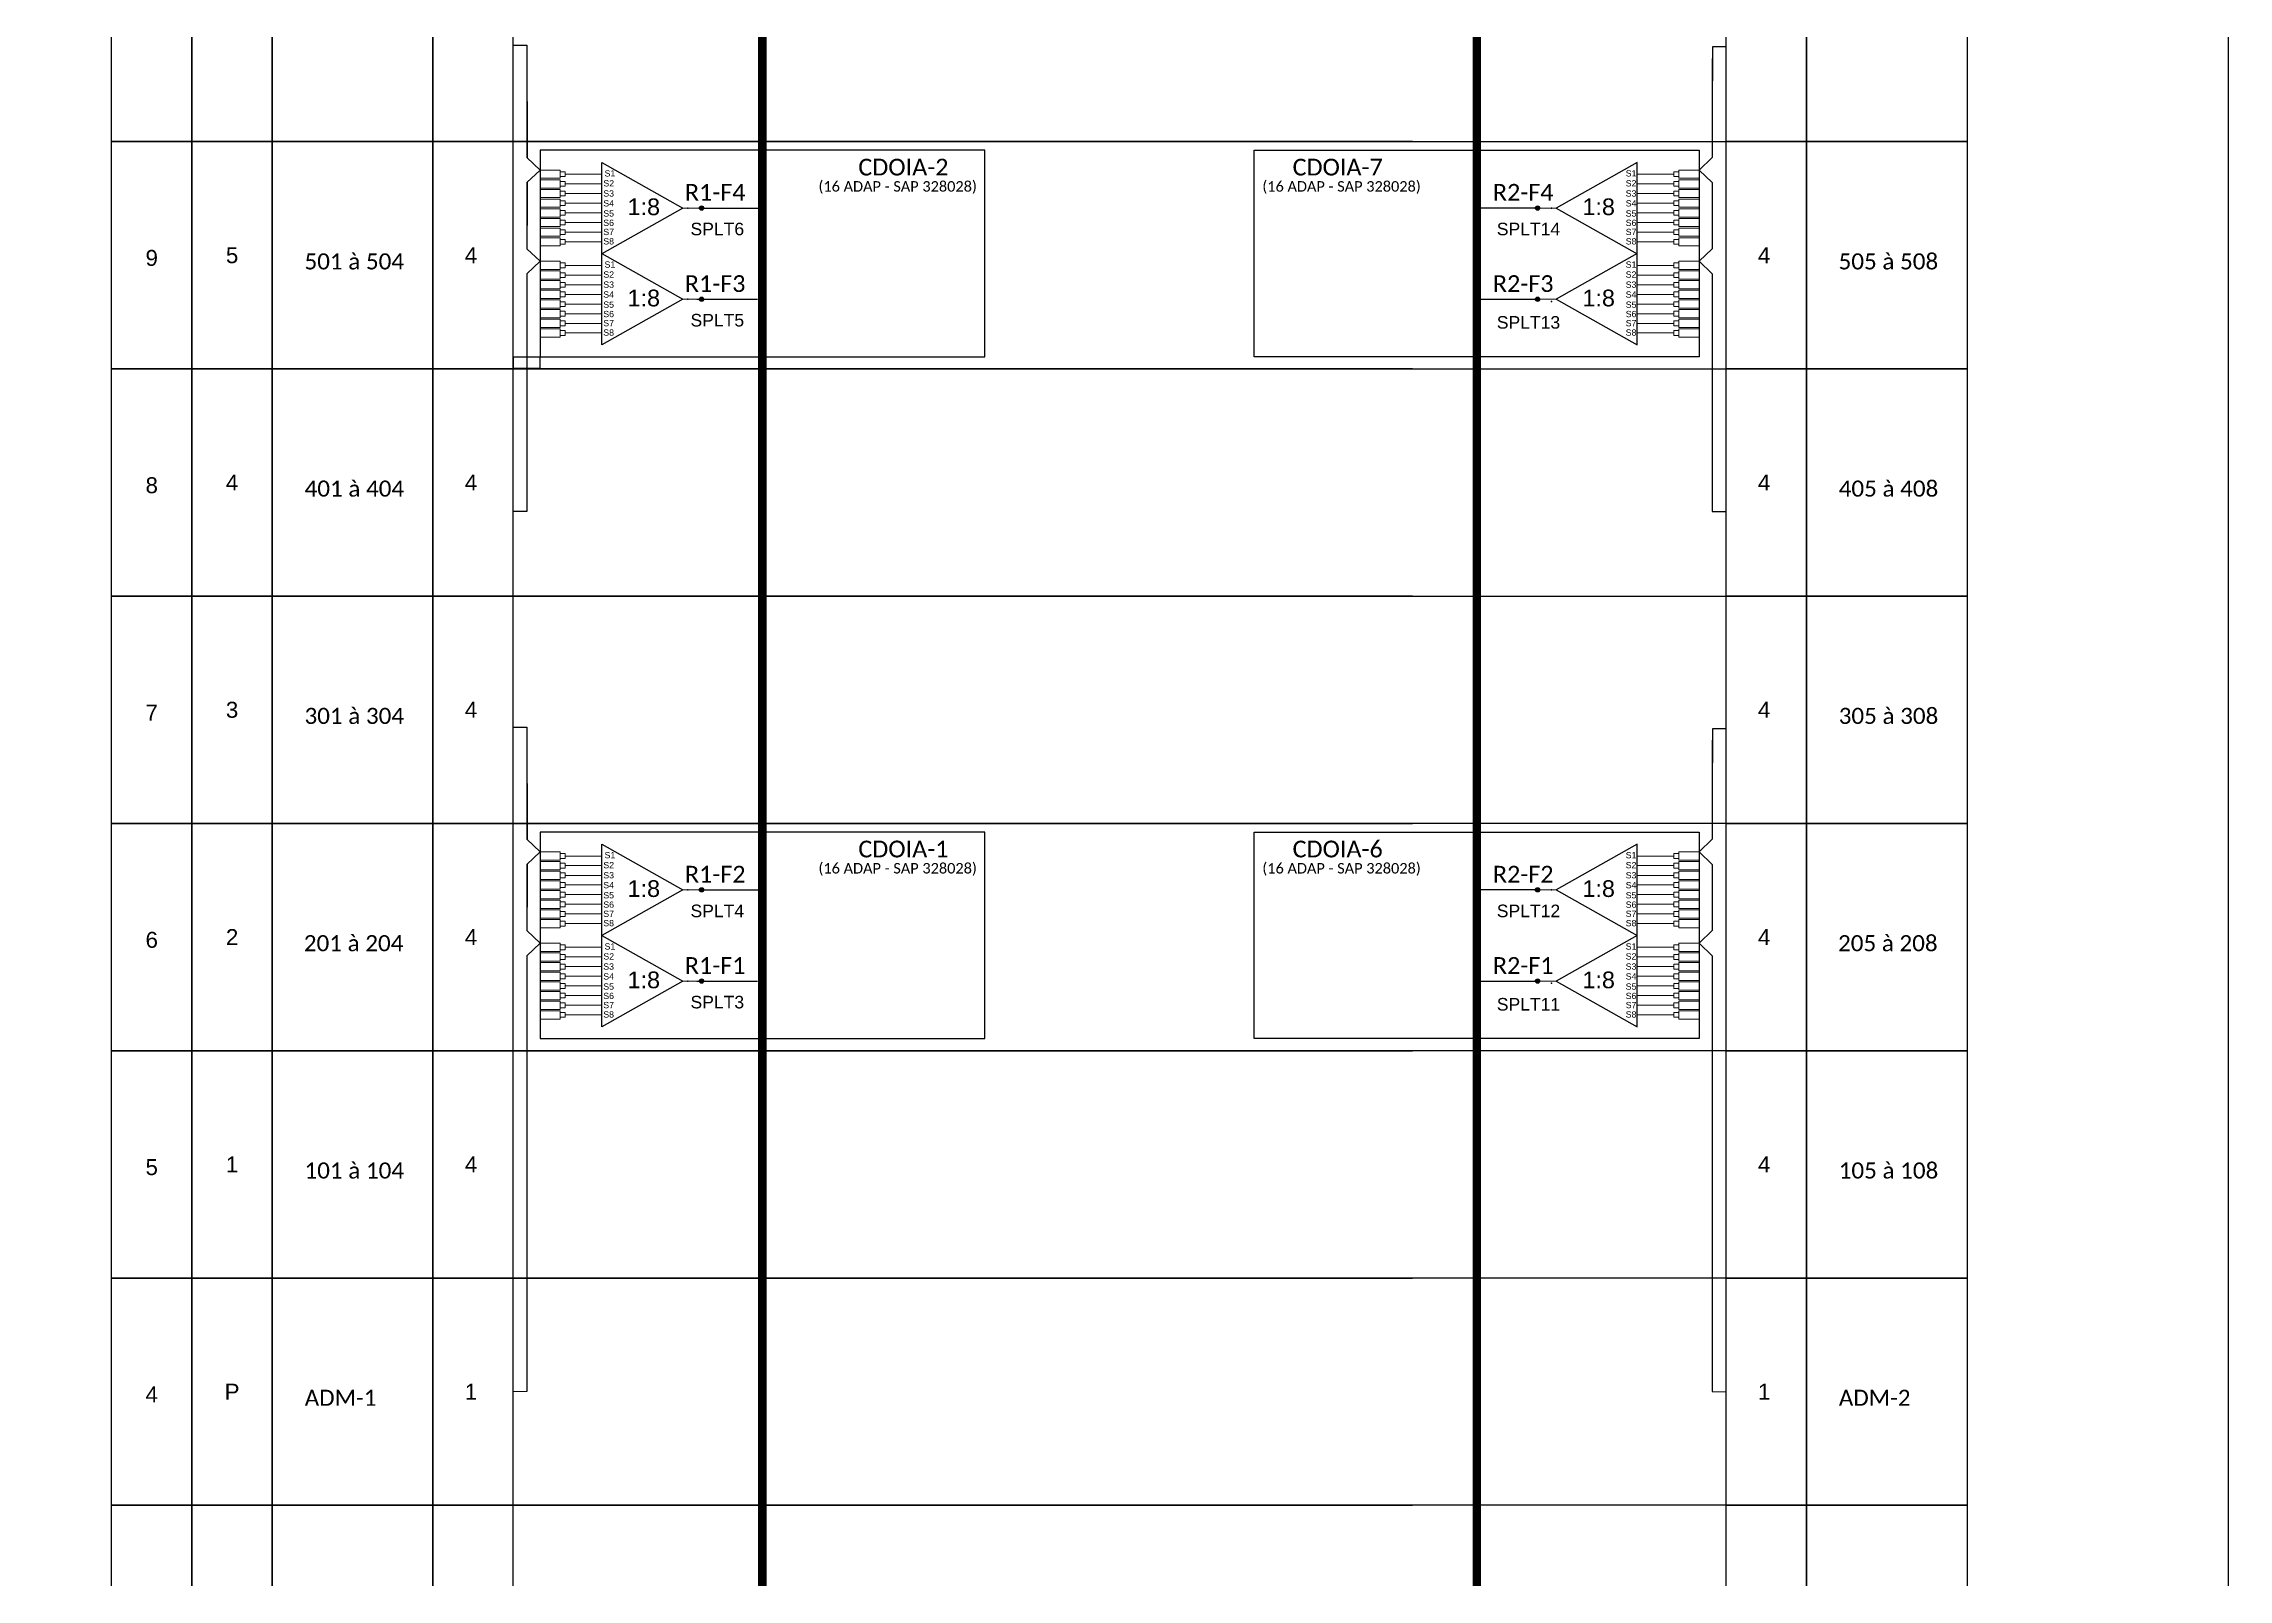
# Model space of a CAD drawing. Header units: millimetres. Extents: x 688550 to 690417, y 7458888 to 7459543.
# Drawn here: x 689244.8 to 689476.5, y 7459058.2 to 7459221 of the extents above; entities that cross this region are included whole.
import ezdxf
from ezdxf.enums import TextEntityAlignment as Align

# ---------------------------------------------------------------- set-up
doc = ezdxf.new("R2010")
doc.units = ezdxf.units.MM
doc.header["$LTSCALE"] = 3
doc.header["$MEASUREMENT"] = 0
doc.layers.add('label_cabos', color=7, linetype='Continuous')
doc.styles.add('ARIAL', font='arial.ttf')
doc.styles.add('WMF-Calibri0', font='calibri.ttf')

# ---------------------------------------------------------------- blocks, each defined once
blk = doc.blocks.new('SPLT_1-8_SC-APC')
at = {"color": 1}
blk.add_lwpolyline([(-7.37, -2.1), (-17.04, -7.55), (-7.37, -13), (-7.37, -2.1)], dxfattribs=at)
at = {"color": 3, "lineweight": 0}
for points in [[(-2.99, -3.51), (-7.37, -3.51)], [(-7.37, -4.66), (-2.99, -4.66)], [(-2.41, -3.02), (-2.41, -4)], [(-2.41, -3.02), (0, -3.02)], [(-2.41, -4), (0, -4)], [(-2.41, -4.17), (-2.41, -5.16)], [(-2.41, -4.17), (0, -4.17)], [(-2.41, -5.16), (0, -5.16)], [(-7.37, -5.82), (-2.99, -5.82)], [(-7.37, -6.97), (-2.99, -6.97)], [(-2.41, -5.32), (-2.41, -6.31)], [(-2.41, -5.32), (0, -5.32)], [(-2.41, -6.31), (0, -6.31)], [(-2.41, -6.48), (-2.41, -7.46)], [(-2.41, -6.48), (0, -6.48)], [(-2.41, -7.46), (0, -7.46)], [(-2.41, -7.63), (-2.41, -8.62)], [(-2.41, -7.63), (0, -7.63)], [(-7.37, -8.12), (-2.99, -8.12)], [(-7.37, -9.28), (-2.99, -9.28)], [(-7.37, -10.43), (-2.99, -10.43)], [(-2.41, -8.62), (0, -8.62)], [(-2.41, -8.78), (-2.41, -9.77)], [(-2.41, -8.78), (0, -8.78)], [(-2.41, -9.77), (0, -9.77)], [(-2.41, -9.94), (-2.41, -10.92)], [(-2.41, -9.94), (0, -9.94)], [(-7.37, -11.58), (-2.99, -11.58)], [(-2.41, -10.92), (0, -10.92)], [(-2.41, -11.09), (-2.41, -12.08)], [(-2.41, -11.09), (0, -11.09)], [(-2.41, -12.08), (0, -12.08)]]:
    blk.add_lwpolyline(points, dxfattribs=at)
for points in [[(-2.99, -3.22), (-2.41, -3.22), (-2.41, -3.8), (-2.99, -3.8)], [(-2.99, -4.38), (-2.41, -4.38), (-2.41, -4.95), (-2.99, -4.95)], [(-2.99, -5.53), (-2.41, -5.53), (-2.41, -6.1), (-2.99, -6.1)], [(-2.99, -6.68), (-2.41, -6.68), (-2.41, -7.26), (-2.99, -7.26)], [(-2.99, -7.84), (-2.41, -7.84), (-2.41, -8.41), (-2.99, -8.41)], [(-2.99, -8.99), (-2.41, -8.99), (-2.41, -9.56), (-2.99, -9.56)], [(-2.99, -10.14), (-2.41, -10.14), (-2.41, -10.72), (-2.99, -10.72)], [(-2.99, -11.3), (-2.41, -11.3), (-2.41, -11.87), (-2.99, -11.87)]]:
    blk.add_lwpolyline(points, close=True, dxfattribs=at)
at = {"color": 1, "lineweight": 0}
blk.add_lwpolyline([(-17.04, -7.55), (-19.26, -7.55)], dxfattribs=at)
at = {"color": 1, "style": 'ARIAL'}
for s, height, p in [('S1', 0.75, (-8.74, -3.78)), ('S2', 0.75, (-8.74, -4.97)), ('1:8', 2, (-13.91, -8.4)), ('S3', 0.75, (-8.74, -6.18)), ('S4', 0.75, (-8.74, -7.36)), ('S5', 0.75, (-8.74, -8.57)), ('S6', 0.75, (-8.74, -9.69)), ('S7', 0.75, (-8.74, -10.78)), ('S8', 0.75, (-8.74, -11.9))]:
    blk.add_text(s, height=height, dxfattribs=at).set_placement(p)
blk = doc.blocks.new('SPLITTER_')
blk.add_point((0, 0))
at = {"style": 'ARIAL', "flags": 4}
blk.add_attdef('SPLT', (0, -3.26), '', height=1.5, dxfattribs=at)
blk = doc.blocks.new('SPLT_1-8_SC-APC_ESQ')
at = {"color": 1}
blk.add_lwpolyline([(7.37, -2.1), (17.04, -7.55), (7.37, -13), (7.37, -2.1)], dxfattribs=at)
at = {"color": 3, "lineweight": 0}
for points in [[(2.41, -3.02), (0, -3.02)], [(2.41, -4), (0, -4)], [(2.41, -4.17), (0, -4.17)], [(2.41, -5.16), (0, -5.16)], [(2.41, -3.02), (2.41, -4)], [(2.41, -4.17), (2.41, -5.16)], [(2.99, -3.51), (7.37, -3.51)], [(7.37, -4.66), (2.99, -4.66)], [(2.41, -5.32), (0, -5.32)], [(2.41, -6.31), (0, -6.31)], [(2.41, -6.48), (0, -6.48)], [(2.41, -7.46), (0, -7.46)], [(2.41, -7.63), (0, -7.63)], [(2.41, -5.32), (2.41, -6.31)], [(2.41, -6.48), (2.41, -7.46)], [(2.41, -7.63), (2.41, -8.62)], [(7.37, -5.82), (2.99, -5.82)], [(7.37, -6.97), (2.99, -6.97)], [(2.41, -8.62), (0, -8.62)], [(2.41, -8.78), (0, -8.78)], [(2.41, -9.77), (0, -9.77)], [(2.41, -9.94), (0, -9.94)], [(2.41, -8.78), (2.41, -9.77)], [(2.41, -9.94), (2.41, -10.92)], [(7.37, -8.12), (2.99, -8.12)], [(7.37, -9.28), (2.99, -9.28)], [(7.37, -10.43), (2.99, -10.43)], [(2.41, -10.92), (0, -10.92)], [(2.41, -11.09), (0, -11.09)], [(2.41, -12.08), (0, -12.08)], [(2.41, -11.09), (2.41, -12.08)], [(7.37, -11.58), (2.99, -11.58)]]:
    blk.add_lwpolyline(points, dxfattribs=at)
for points in [[(2.99, -3.22), (2.41, -3.22), (2.41, -3.8), (2.99, -3.8)], [(2.99, -4.38), (2.41, -4.38), (2.41, -4.95), (2.99, -4.95)], [(2.99, -5.53), (2.41, -5.53), (2.41, -6.1), (2.99, -6.1)], [(2.99, -6.68), (2.41, -6.68), (2.41, -7.26), (2.99, -7.26)], [(2.99, -7.84), (2.41, -7.84), (2.41, -8.41), (2.99, -8.41)], [(2.99, -8.99), (2.41, -8.99), (2.41, -9.56), (2.99, -9.56)], [(2.99, -10.14), (2.41, -10.14), (2.41, -10.72), (2.99, -10.72)], [(2.99, -11.3), (2.41, -11.3), (2.41, -11.87), (2.99, -11.87)]]:
    blk.add_lwpolyline(points, close=True, dxfattribs=at)
at = {"color": 1, "lineweight": 0}
blk.add_lwpolyline([(17.04, -7.55), (19.26, -7.55)], dxfattribs=at)
at = {"color": 1, "style": 'ARIAL'}
for s, height, p in [('S2', 0.75, (7.56, -4.97)), ('S1', 0.75, (7.7, -3.78)), ('S5', 0.75, (7.55, -8.57)), ('S3', 0.75, (7.55, -6.18)), ('S4', 0.75, (7.55, -7.36)), ('1:8', 2, (10.45, -8.4)), ('S6', 0.75, (7.55, -9.69)), ('S7', 0.75, (7.55, -10.78)), ('S8', 0.75, (7.55, -11.9))]:
    blk.add_text(s, height=height, dxfattribs=at).set_placement(p)

msp = doc.modelspace()

# ---------------------------------------------------------------- hatches: boundary and pattern name
h = msp.add_hatch(color=3)
h.dxf.hatch_style = 1
edge = h.paths.add_edge_path()
edge.add_arc((689314.56, 7459203.59), 0.228, 0, 360)
h = msp.add_hatch(color=3)
h.dxf.hatch_style = 1
edge = h.paths.add_edge_path()
edge.add_arc((689403.21, 7459203.59), 0.228, 0, 360)
h = msp.add_hatch(color=3)
h.dxf.hatch_style = 1
edge = h.paths.add_edge_path()
edge.add_arc((689314.56, 7459193.92), 0.228, 0, 360)
h = msp.add_hatch(color=3)
h.dxf.hatch_style = 1
edge = h.paths.add_edge_path()
edge.add_arc((689403.21, 7459193.92), 0.228, 0, 360)
h = msp.add_hatch(color=3)
h.dxf.hatch_style = 1
edge = h.paths.add_edge_path()
edge.add_arc((689314.56, 7459131.3), 0.228, 0, 360)
h = msp.add_hatch(color=3)
h.dxf.hatch_style = 1
edge = h.paths.add_edge_path()
edge.add_arc((689403.21, 7459131.3), 0.228, 0, 360)
h = msp.add_hatch(color=3)
h.dxf.hatch_style = 1
edge = h.paths.add_edge_path()
edge.add_arc((689314.56, 7459121.62), 0.228, 0, 360)
h = msp.add_hatch(color=3)
h.dxf.hatch_style = 1
edge = h.paths.add_edge_path()
edge.add_arc((689403.21, 7459121.62), 0.228, 0, 360)

# ---------------------------------------------------------------- linework, layer by layer
for p, q in [((689269.03, 7459210.64), (689269.03, 7459234.74)), ((689389.95, 7459210.64), (689269.03, 7459210.64)), ((689269.03, 7459210.64), (689423.19, 7459210.64)), ((689269.03, 7459186.54), (689269.03, 7459210.64)), ((689389.95, 7459186.54), (689269.03, 7459186.54)), ((689269.03, 7459186.54), (689423.19, 7459186.54)), ((689269.03, 7459162.44), (689269.03, 7459186.54)), ((689389.95, 7459162.44), (689269.03, 7459162.44)), ((689269.03, 7459162.44), (689423.19, 7459162.44)), ((689269.03, 7459138.34), (689269.03, 7459162.44)), ((689269.03, 7459138.34), (689389.95, 7459138.34)), ((689269.03, 7459114.24), (689269.03, 7459138.34)), ((689423.19, 7459138.34), (689269.03, 7459138.34)), ((689269.03, 7459114.24), (689389.95, 7459114.24)), ((689269.03, 7459090.14), (689269.03, 7459114.24)), ((689423.19, 7459114.24), (689269.03, 7459114.24)), ((689269.03, 7459090.14), (689389.95, 7459090.14)), ((689269.03, 7459066.05), (689269.03, 7459090.14)), ((689423.19, 7459090.14), (689269.03, 7459090.14)), ((689269.03, 7459066.05), (689389.95, 7459066.05)), ((689269.03, 7459041.95), (689269.03, 7459066.05)), ((689423.19, 7459066.05), (689269.03, 7459066.05))]:
    msp.add_line(p, q)
for points in [[(688549.81, 7459543.25), (689476.45, 7459543.25), (689476.45, 7458888.05), (688549.81, 7458888.05)], [(689251.99, 7459234.74), (689260.51, 7459234.74), (689260.51, 7459210.64), (689251.99, 7459210.64)], [(689251.99, 7459234.74), (689260.51, 7459234.74), (689260.51, 7459210.64), (689251.99, 7459210.64)], [(689260.51, 7459234.74), (689269.03, 7459234.74), (689269.03, 7459210.64), (689260.51, 7459210.64)], [(689286.06, 7459234.74), (689269.03, 7459234.74), (689269.03, 7459210.64), (689286.06, 7459210.64)], [(689294.58, 7459234.74), (689286.06, 7459234.74), (689286.06, 7459210.64), (689294.58, 7459210.64)], [(689423.19, 7459234.74), (689431.71, 7459234.74), (689431.71, 7459210.64), (689423.19, 7459210.64)], [(689431.71, 7459234.74), (689448.75, 7459234.74), (689448.75, 7459210.64), (689431.71, 7459210.64)], [(689251.99, 7459210.64), (689260.51, 7459210.64), (689260.51, 7459186.54), (689251.99, 7459186.54)], [(689251.99, 7459210.64), (689260.51, 7459210.64), (689260.51, 7459186.54), (689251.99, 7459186.54)], [(689260.51, 7459210.64), (689269.03, 7459210.64), (689269.03, 7459186.54), (689260.51, 7459186.54)], [(689286.06, 7459210.64), (689269.03, 7459210.64), (689269.03, 7459186.54), (689286.06, 7459186.54)], [(689294.58, 7459210.64), (689286.06, 7459210.64), (689286.06, 7459186.54), (689294.58, 7459186.54)], [(689423.19, 7459210.64), (689431.71, 7459210.64), (689431.71, 7459186.54), (689423.19, 7459186.54)], [(689431.71, 7459210.64), (689448.75, 7459210.64), (689448.75, 7459186.54), (689431.71, 7459186.54)], [(689251.99, 7459186.54), (689260.51, 7459186.54), (689260.51, 7459162.44), (689251.99, 7459162.44)], [(689251.99, 7459186.54), (689260.51, 7459186.54), (689260.51, 7459162.44), (689251.99, 7459162.44)], [(689260.51, 7459186.54), (689269.03, 7459186.54), (689269.03, 7459162.44), (689260.51, 7459162.44)], [(689286.06, 7459186.54), (689269.03, 7459186.54), (689269.03, 7459162.44), (689286.06, 7459162.44)], [(689294.58, 7459186.54), (689286.06, 7459186.54), (689286.06, 7459162.44), (689294.58, 7459162.44)], [(689423.19, 7459186.54), (689431.71, 7459186.54), (689431.71, 7459162.44), (689423.19, 7459162.44)], [(689431.71, 7459186.54), (689448.75, 7459186.54), (689448.75, 7459162.44), (689431.71, 7459162.44)], [(689251.99, 7459162.44), (689260.51, 7459162.44), (689260.51, 7459138.34), (689251.99, 7459138.34)], [(689251.99, 7459162.44), (689260.51, 7459162.44), (689260.51, 7459138.34), (689251.99, 7459138.34)], [(689260.51, 7459162.44), (689269.03, 7459162.44), (689269.03, 7459138.34), (689260.51, 7459138.34)], [(689286.06, 7459162.44), (689269.03, 7459162.44), (689269.03, 7459138.34), (689286.06, 7459138.34)], [(689294.58, 7459162.44), (689286.06, 7459162.44), (689286.06, 7459138.34), (689294.58, 7459138.34)], [(689423.19, 7459162.44), (689431.71, 7459162.44), (689431.71, 7459138.34), (689423.19, 7459138.34)], [(689431.71, 7459162.44), (689448.75, 7459162.44), (689448.75, 7459138.34), (689431.71, 7459138.34)], [(689251.99, 7459138.34), (689260.51, 7459138.34), (689260.51, 7459114.24), (689251.99, 7459114.24)], [(689251.99, 7459138.34), (689260.51, 7459138.34), (689260.51, 7459114.24), (689251.99, 7459114.24)], [(689260.51, 7459138.34), (689269.03, 7459138.34), (689269.03, 7459114.24), (689260.51, 7459114.24)], [(689286.06, 7459138.34), (689269.03, 7459138.34), (689269.03, 7459114.24), (689286.06, 7459114.24)], [(689294.58, 7459138.34), (689286.06, 7459138.34), (689286.06, 7459114.24), (689294.58, 7459114.24)], [(689423.19, 7459138.34), (689431.71, 7459138.34), (689431.71, 7459114.24), (689423.19, 7459114.24)], [(689431.71, 7459138.34), (689448.75, 7459138.34), (689448.75, 7459114.24), (689431.71, 7459114.24)], [(689251.99, 7459114.24), (689260.51, 7459114.24), (689260.51, 7459090.14), (689251.99, 7459090.14)], [(689251.99, 7459114.24), (689260.51, 7459114.24), (689260.51, 7459090.14), (689251.99, 7459090.14)], [(689260.51, 7459114.24), (689269.03, 7459114.24), (689269.03, 7459090.14), (689260.51, 7459090.14)], [(689286.06, 7459114.24), (689269.03, 7459114.24), (689269.03, 7459090.14), (689286.06, 7459090.14)], [(689294.58, 7459114.24), (689286.06, 7459114.24), (689286.06, 7459090.14), (689294.58, 7459090.14)], [(689423.19, 7459114.24), (689431.71, 7459114.24), (689431.71, 7459090.14), (689423.19, 7459090.14)], [(689431.71, 7459114.24), (689448.75, 7459114.24), (689448.75, 7459090.14), (689431.71, 7459090.14)], [(689251.99, 7459090.14), (689260.51, 7459090.14), (689260.51, 7459066.05), (689251.99, 7459066.05)], [(689251.99, 7459090.14), (689260.51, 7459090.14), (689260.51, 7459066.05), (689251.99, 7459066.05)], [(689260.51, 7459090.14), (689269.03, 7459090.14), (689269.03, 7459066.05), (689260.51, 7459066.05)], [(689286.06, 7459090.14), (689269.03, 7459090.14), (689269.03, 7459066.05), (689286.06, 7459066.05)], [(689294.58, 7459090.14), (689286.06, 7459090.14), (689286.06, 7459066.05), (689294.58, 7459066.05)], [(689423.19, 7459090.14), (689431.71, 7459090.14), (689431.71, 7459066.05), (689423.19, 7459066.05)], [(689431.71, 7459090.14), (689448.75, 7459090.14), (689448.75, 7459066.05), (689431.71, 7459066.05)], [(689251.99, 7459066.05), (689260.51, 7459066.05), (689260.51, 7459041.95), (689251.99, 7459041.95)], [(689251.99, 7459066.05), (689260.51, 7459066.05), (689260.51, 7459041.95), (689251.99, 7459041.95)], [(689260.51, 7459066.05), (689269.03, 7459066.05), (689269.03, 7459041.95), (689260.51, 7459041.95)], [(689286.06, 7459066.05), (689269.03, 7459066.05), (689269.03, 7459041.95), (689286.06, 7459041.95)], [(689294.58, 7459066.05), (689286.06, 7459066.05), (689286.06, 7459041.95), (689294.58, 7459041.95)], [(689423.19, 7459066.05), (689431.71, 7459066.05), (689431.71, 7459041.95), (689423.19, 7459041.95)], [(689431.71, 7459066.05), (689448.75, 7459066.05), (689448.75, 7459041.95), (689431.71, 7459041.95)]]:
    msp.add_lwpolyline(points, close=True)
at = {"color": 5, "const_width": 0.888}
msp.add_lwpolyline([(689321, 7459415.49), (689321, 7459006.07)], dxfattribs=at)
at = {"color": 6, "const_width": 0.888}
msp.add_lwpolyline([(689396.77, 7458988.26), (689396.77, 7459415.49)], dxfattribs=at)
at = {"color": 3}
for points in [[(689294.58, 7459220.86), (689296.04, 7459220.86), (689296.05, 7459208.95)], [(689423.2, 7459220.67), (689421.74, 7459220.67), (689421.73, 7459213.41)], [(689296.04, 7459219.35), (689296.04, 7459208.95), (689297.43, 7459207.62), (689296.04, 7459206.28), (689296.04, 7459199.28), (689297.43, 7459197.94), (689296.04, 7459196.6), (689296.04, 7459171.43), (689294.58, 7459171.43)], [(689421.73, 7459219.46), (689421.73, 7459208.95), (689420.34, 7459207.62), (689421.73, 7459206.28), (689421.73, 7459199.28), (689420.34, 7459197.94), (689421.73, 7459196.6), (689421.73, 7459171.43), (689423.19, 7459171.43)], [(689296.05, 7459206.28), (689296.05, 7459201.75)], [(689294.58, 7459148.56), (689296.04, 7459148.56), (689296.05, 7459136.65)], [(689296.04, 7459147.05), (689296.04, 7459136.66), (689297.43, 7459135.32), (689296.04, 7459133.98), (689296.04, 7459126.98), (689297.43, 7459125.64), (689296.04, 7459124.31), (689296.04, 7459106.52)], [(689421.73, 7459147.16), (689421.73, 7459136.66), (689420.34, 7459135.32), (689421.73, 7459133.98), (689421.73, 7459126.98), (689420.34, 7459125.64), (689421.73, 7459124.31), (689421.73, 7459106.8)], [(689423.2, 7459148.37), (689421.74, 7459148.37), (689421.73, 7459141.11)], [(689296.05, 7459133.98), (689296.05, 7459129.46)], [(689296.04, 7459106.52), (689296.04, 7459078.1), (689294.58, 7459078.09)], [(689421.73, 7459106.8), (689421.73, 7459078.1), (689423.19, 7459078.09)]]:
    msp.add_lwpolyline(points, dxfattribs=at)
at = {"color": 1}
for points in [[(689344.6, 7459209.72), (689297.43, 7459209.72), (689297.43, 7459187.82), (689344.6, 7459187.82)], [(689373.17, 7459209.72), (689420.34, 7459209.72), (689420.34, 7459187.82), (689373.17, 7459187.82)], [(689344.6, 7459137.42), (689297.43, 7459137.42), (689297.43, 7459115.53), (689344.6, 7459115.53)], [(689373.17, 7459137.42), (689420.34, 7459137.42), (689420.34, 7459115.53), (689373.17, 7459115.53)]]:
    msp.add_lwpolyline(points, close=True, dxfattribs=at)
at = {"color": 5}
for points in [[(689314.56, 7459203.59), (689321, 7459203.59)], [(689314.04, 7459193.92), (689320.48, 7459193.92)], [(689314.56, 7459131.3), (689321, 7459131.3)], [(689314.04, 7459121.62), (689320.48, 7459121.62)]]:
    msp.add_lwpolyline(points, dxfattribs=at)
at = {"color": 6}
for points in [[(689403.21, 7459203.59), (689396.7, 7459203.59)], [(689396.77, 7459193.92), (689403.21, 7459193.92)], [(689403.21, 7459131.3), (689396.7, 7459131.3)], [(689396.77, 7459121.62), (689403.21, 7459121.62)]]:
    msp.add_lwpolyline(points, dxfattribs=at)
at = {"color": 3}
for centre in [(689314.56, 7459203.59), (689403.21, 7459203.59), (689314.56, 7459193.92), (689403.21, 7459193.92), (689314.56, 7459131.3), (689403.21, 7459131.3), (689314.56, 7459121.62), (689403.21, 7459121.62)]:
    msp.add_circle(centre, 0.228, dxfattribs=at)
at = {"layer": 'label_cabos', "linetype": 'Continuous'}
for p, q in [((689294.58, 7459187.82), (689297.43, 7459187.82)), ((689294.58, 7459187.82), (689294.58, 7459186.54)), ((689294.58, 7459186.6), (689297.43, 7459186.6)), ((689297.43, 7459186.6), (689297.43, 7459187.82))]:
    msp.add_line(p, q, dxfattribs=at)

# ---------------------------------------------------------------- block references
at = {"xscale": 0.887679352350533, "yscale": 0.8876793525218963, "zscale": 0.887679352350533}
for p in [(689297.43, 7459210.29), (689297.43, 7459200.62), (689297.43, 7459138), (689297.43, 7459128.32)]:
    msp.add_blockref('SPLT_1-8_SC-APC_ESQ', p, dxfattribs=at)
at = {"color": 3, "xscale": 0.887679352350533, "yscale": 0.8876793525218963, "zscale": 0.887679352350533}
for p in [(689420.31, 7459210.29), (689420.31, 7459200.62), (689420.31, 7459138), (689420.31, 7459128.32)]:
    msp.add_blockref('SPLT_1-8_SC-APC', p, dxfattribs=at)
ref = msp.add_blockref('SPLITTER_', (689313.1, 7459203.59), dxfattribs=dict(xscale=0.887679352350533, yscale=0.8876793525218963, zscale=0.887679352350533))
ref.add_attrib('SPLT', 'SPLT6', (689313.38, 7459200.7), dxfattribs={"height": 1.332, "style": 'ARIAL'})
ref = msp.add_blockref('SPLITTER_', (689404.67, 7459203.59), dxfattribs=dict(xscale=-0.887679352350533, yscale=0.8876793525218963, zscale=0.8876793523500002))
ref.add_attrib('SPLT', 'SPLT14', (689398.88, 7459200.7), dxfattribs={"height": 1.332, "style": 'ARIAL'})
ref = msp.add_blockref('SPLITTER_', (689313.1, 7459193.92), dxfattribs=dict(xscale=0.887679352350533, yscale=0.8876793525218963, zscale=0.887679352350533))
ref.add_attrib('SPLT', 'SPLT5', (689313.38, 7459191.03), dxfattribs={"height": 1.332, "style": 'ARIAL'})
ref = msp.add_blockref('SPLITTER_', (689404.67, 7459193.69), dxfattribs=dict(xscale=-0.887679352350533, yscale=0.8876793525218963, zscale=0.8876793523500002))
ref.add_attrib('SPLT', 'SPLT13', (689398.88, 7459190.8), dxfattribs={"height": 1.332, "style": 'ARIAL'})
ref = msp.add_blockref('SPLITTER_', (689313.1, 7459131.3), dxfattribs=dict(xscale=0.887679352350533, yscale=0.8876793525218963, zscale=0.887679352350533))
ref.add_attrib('SPLT', 'SPLT4', (689313.38, 7459128.4), dxfattribs={"height": 1.332, "style": 'ARIAL'})
ref = msp.add_blockref('SPLITTER_', (689404.67, 7459131.3), dxfattribs=dict(xscale=-0.887679352350533, yscale=0.8876793525218963, zscale=0.8876793523500002))
ref.add_attrib('SPLT', 'SPLT12', (689398.88, 7459128.4), dxfattribs={"height": 1.332, "style": 'ARIAL'})
ref = msp.add_blockref('SPLITTER_', (689313.1, 7459121.62), dxfattribs=dict(xscale=0.887679352350533, yscale=0.8876793525218963, zscale=0.887679352350533))
ref.add_attrib('SPLT', 'SPLT3', (689313.38, 7459118.73), dxfattribs={"height": 1.332, "style": 'ARIAL'})
ref = msp.add_blockref('SPLITTER_', (689404.67, 7459121.4), dxfattribs=dict(xscale=-0.887679352350533, yscale=0.8876793525218963, zscale=0.8876793523500002))
ref.add_attrib('SPLT', 'SPLT11', (689398.88, 7459118.5), dxfattribs={"height": 1.332, "style": 'ARIAL'})

# ---------------------------------------------------------------- texts
at = {"color": 1, "style": 'WMF-Calibri0'}
for s, p in [('CDOIA-2', (689331.18, 7459207.04)), ('CDOIA-7', (689377.23, 7459207.04)), ('CDOIA-1', (689331.18, 7459134.74)), ('CDOIA-6', (689377.23, 7459134.74))]:
    msp.add_text(s, height=1.775, dxfattribs=at).set_placement(p)
for p in [(689335.35, 7459205.33), (689382.42, 7459205.33), (689335.35, 7459133.03), (689382.42, 7459133.03)]:
    msp.add_text('(16 ADAP - SAP 328028)', height=1.1096, dxfattribs=at).set_placement(p, align=Align.CENTER)
at = {"color": 5, "style": 'WMF-Calibri0'}
for s, p in [('R1-F4', (689312.79, 7459204.37)), ('R1-F3', (689312.78, 7459194.69)), ('R1-F2', (689312.79, 7459132.07)), ('R1-F1', (689312.78, 7459122.39))]:
    msp.add_text(s, height=1.775, dxfattribs=at).set_placement(p)
at = {"color": 6, "style": 'WMF-Calibri0'}
for s, p in [('R2-F4', (689398.47, 7459204.37)), ('R2-F3', (689398.47, 7459194.69)), ('R2-F2', (689398.47, 7459132.07)), ('R2-F1', (689398.47, 7459122.39))]:
    msp.add_text(s, height=1.775, dxfattribs=at).set_placement(p)
at = {"style": 'WMF-Calibri0'}
for s, p in [('501 à 504', (689272.45, 7459197.08)), ('505 à 508', (689435.13, 7459197.08)), ('401 à 404', (689272.46, 7459172.99)), ('405 à 408', (689435.14, 7459172.99)), ('301 à 304', (689272.45, 7459148.89)), ('305 à 308', (689435.14, 7459148.89)), ('201 à 204', (689272.38, 7459124.79)), ('205 à 208', (689435.07, 7459124.79)), ('101 à 104', (689272.45, 7459100.69)), ('105 à 108', (689435.14, 7459100.69)), ('ADM-1', (689272.47, 7459076.59)), ('ADM-2', (689435.15, 7459076.59))]:
    msp.add_text(s, height=1.705, dxfattribs=at).set_placement(p)
at = {"style": 'ARIAL', "flags": 12}
for tag, p in [('9', (689256.25, 7459198.3)), ('5', (689264.77, 7459198.59)), ('4', (689290.11, 7459198.59)), ('4', (689427.23, 7459198.59)), ('8', (689256.25, 7459174.2)), ('4', (689264.77, 7459174.49)), ('4', (689290.11, 7459174.49)), ('4', (689427.23, 7459174.49)), ('7', (689256.25, 7459150.1)), ('3', (689264.77, 7459150.39)), ('4', (689290.11, 7459150.39)), ('4', (689427.23, 7459150.39)), ('6', (689256.25, 7459126)), ('2', (689264.77, 7459126.29)), ('4', (689290.11, 7459126.29)), ('4', (689427.23, 7459126.29)), ('5', (689256.25, 7459101.9)), ('1', (689264.77, 7459102.19)), ('4', (689290.11, 7459102.19)), ('4', (689427.23, 7459102.19)), ('4', (689256.25, 7459077.8)), ('P', (689264.77, 7459078.09)), ('1', (689290.11, 7459078.09)), ('1', (689427.23, 7459078.09))]:
    msp.add_attdef(tag, text='XX', height=1.693, dxfattribs=at).set_placement(p, align=Align.MIDDLE_CENTER)

doc.saveas('drawing.dxf')
